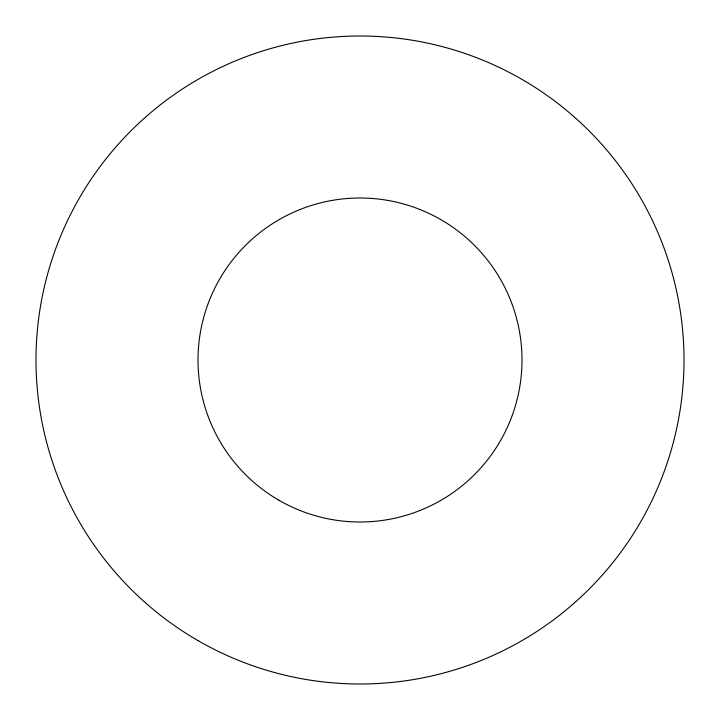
<?xml version="1.0" encoding="UTF-8"?>
<svg xmlns="http://www.w3.org/2000/svg" width="720" height="720" viewBox="0 0 720 720"><rect width="100%" height="100%" fill="white"/><g stroke="black" fill="none" stroke-linecap="round" stroke-linejoin="round"><path stroke-width="1.08" d="M279 500.292A162 162 0 0 0 522 360A162 162 0 0 0 279 219.708A162 162 0 0 0 279 500.292M198 640.593A324 324 0 0 0 684 360A324 324 0 0 0 198 79.407A324 324 0 0 0 198 640.593"/></g></svg>
